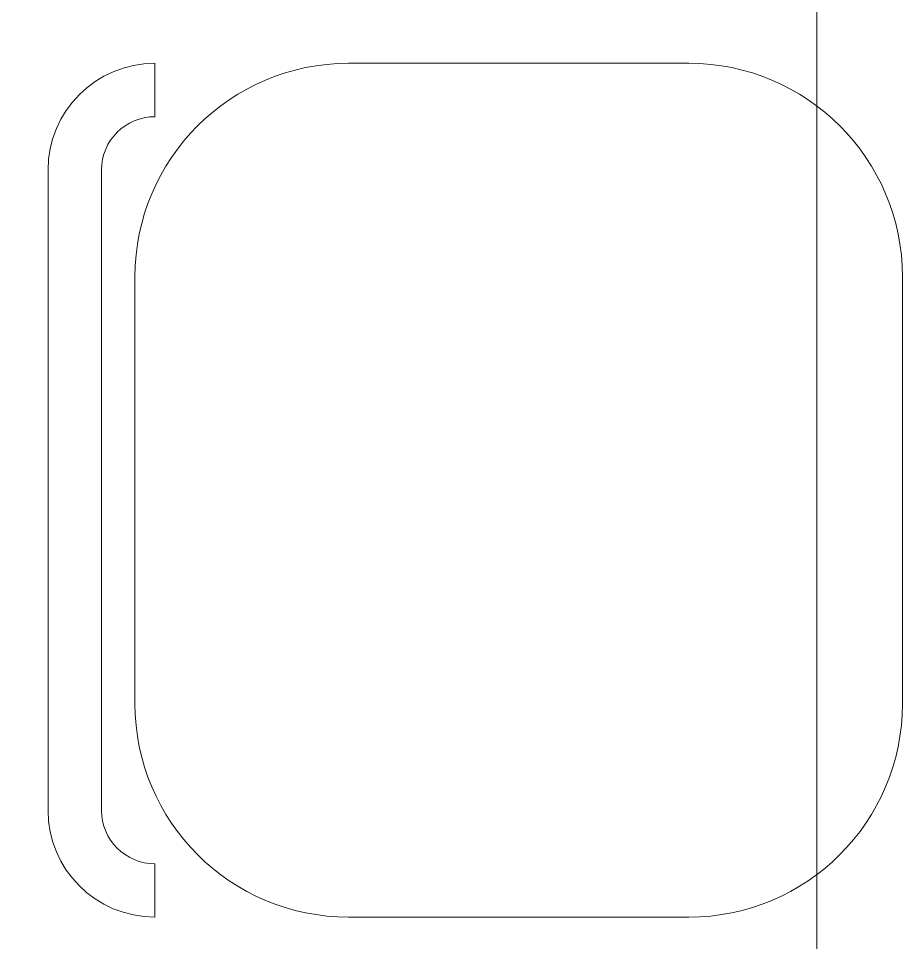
# Model space of a CAD drawing. Header units: metres. Extents: x -17 to 101, y 0 to 79.
# Drawn here: x 60.706 to 61.1726, y 23.7869 to 24.274 of the extents above; entities that cross this region are included whole.
import ezdxf

# ---------------------------------------------------------------- set-up
doc = ezdxf.new("R2010")
doc.units = ezdxf.units.M
doc.linetypes.add('HIDDEN2', pattern=[0.1875, 0.125, -0.0625])
doc.layers.add('Cotas varias El', color=253, linetype='Continuous', lineweight=13)
doc.layers.add('TOMACORRIENTE', color=5, linetype='HIDDEN2', lineweight=30)

msp = doc.modelspace()

# ---------------------------------------------------------------- linework, layer by layer
at = {"layer": 'Cotas varias El', "linetype": 'ByBlock'}
for p, q in [((60.77781, 24.25033), (60.77781, 24.22221)), ((61.05906, 24.25033), (60.87983, 24.25033)), ((60.72156, 23.85658), (60.72156, 24.19408)), ((60.74969, 23.85658), (60.74969, 24.19408)), ((60.76733, 24.13783), (60.76733, 23.91283)), ((61.17156, 23.91283), (61.17156, 24.13783)), ((60.77781, 23.80033), (60.77781, 23.82846)), ((61.05906, 23.80033), (60.87983, 23.80033))]:
    msp.add_line(p, q, dxfattribs=at)
at = {"layer": 'Cotas varias El'}
msp.add_lwpolyline([(61.12643, 23.29394), (61.12643, 24.79394), (61.72643, 24.79394), (61.72643, 23.29394), (61.12643, 23.29394)], dxfattribs=at)
at = {"layer": 'Cotas varias El', "linetype": 'ByBlock'}
for centre, radius, start, end in [((60.77781, 24.19408), 0.05625, 90, 180), ((60.87983, 24.13783), 0.1125, 90, 180), ((61.05906, 24.13783), 0.1125, 0, 90), ((60.77781, 24.19408), 0.02812, 90, 180), ((60.87983, 23.91283), 0.1125, 180, 270), ((61.05906, 23.91283), 0.1125, 270, 0), ((60.77781, 23.85658), 0.05625, 180, 270), ((60.77781, 23.85658), 0.02812, 180, 270)]:
    msp.add_arc(centre, radius, start, end, dxfattribs=at)
at = {"layer": 'TOMACORRIENTE', "lineweight": 25}
for centre, radius, start, end in [((58.07945, 19.75331, 0.01764), 4.46531, 51.09286, 74.04364), ((62.10303, 23.06035, 0.08486), 1.13302, 125.74497, 171.80806)]:
    msp.add_arc(centre, radius, start, end, dxfattribs=at)

doc.saveas('drawing.dxf')
